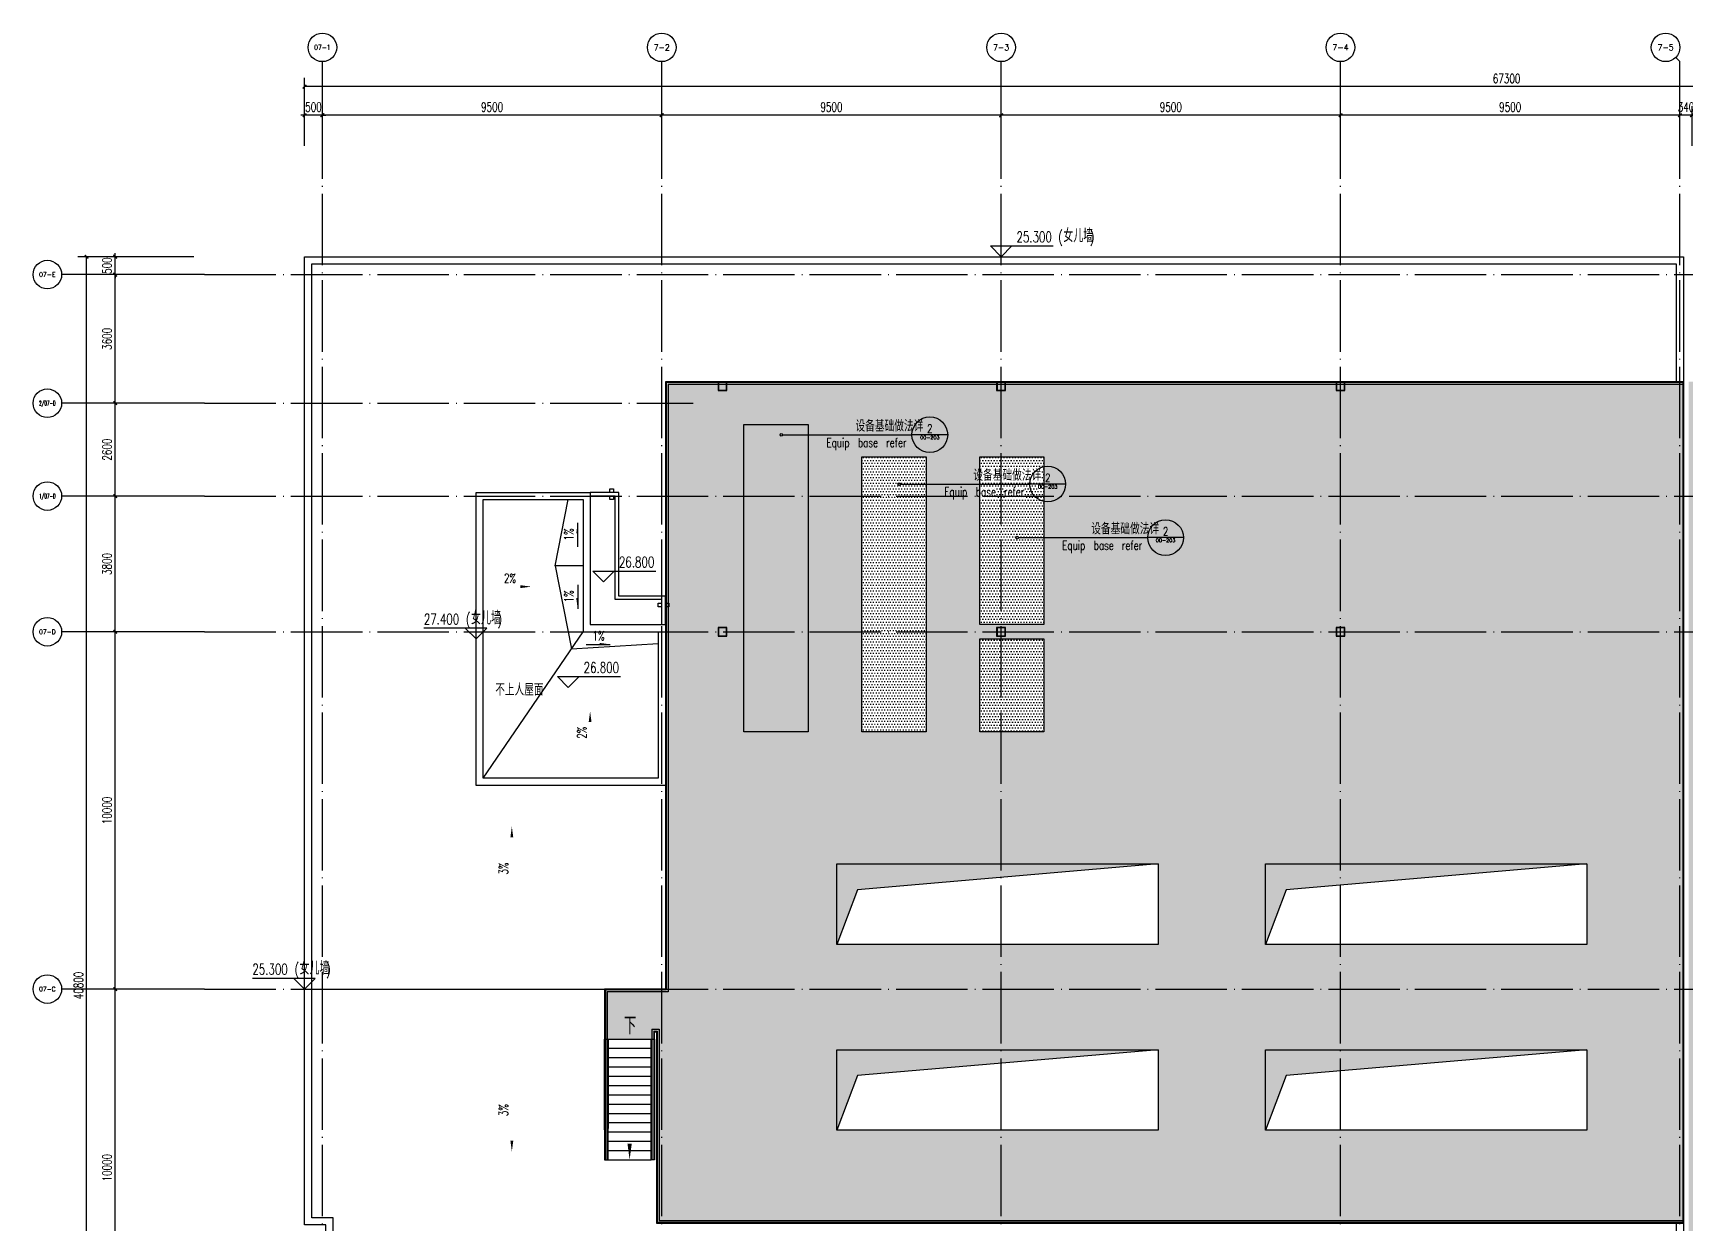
# Model space of a CAD drawing. Extents: x -621157 to 1764546, y -106808 to 741893.
# Drawn here: x 362824 to 409094, y 514179 to 547514 of the extents above; entities that cross this region are included whole.
import ezdxf
from ezdxf.enums import TextEntityAlignment as Align

# ---------------------------------------------------------------- set-up
doc = ezdxf.new("R2010")
doc.units = 0
doc.header["$LTSCALE"] = 1000
doc.header["$MEASUREMENT"] = 0
doc.linetypes.add('XREF-A-101-平面图_t3$0$DASH', pattern=[0.35, 0.25, -0.1])
doc.linetypes.add('XREF-A-101-平面图_t3$0$DOTE', pattern=[2.42, 2, -0.2, 0.02, -0.2])
for name, color, linetype in [('0-底图', 7, 'Continuous'), ('AXIS_TEXT', 7, 'Continuous'), ('XREF-A-101-平面图_t3$0$A-ANNO-IDEN', 8, 'Continuous'), ('XREF-A-101-平面图_t3$0$A-DIM_ELEV', 8, 'Continuous'), ('XREF-A-101-平面图_t3$0$A-DOTE', 8, 'Continuous'), ('XREF-A-101-平面图_t3$0$A-GROUND', 8, 'Continuous'), ('XREF-A-101-平面图_t3$0$A-HANDRAIL', 8, 'Continuous'), ('XREF-A-101-平面图_t3$0$A-LEAD-AROW', 8, 'Continuous'), ('XREF-A-101-平面图_t3$0$A-PUB_HATCH', 8, 'Continuous'), ('XREF-A-101-平面图_t3$0$A-ROOF', 8, 'Continuous'), ('XREF-A-101-平面图_t3$0$A-roof-water', 8, 'Continuous'), ('XREF-A-101-平面图_t3$0$A-STAIR', 8, 'Continuous'), ('XREF-A-101-平面图_t3$0$AXIS', 8, 'Continuous'), ('XREF-A-101-平面图_t3$0$P-FOUNDATION', 8, 'XREF-A-101-平面图_t3$0$DASH'), ('XREF-A-101-平面图_t3$0$S-COLUMN', 8, 'Continuous'), ('XREF-A-101-平面图_t3$0$底图 - 副本$0$PUB_TEXT', 8, 'Continuous')]:
    doc.layers.add(name, color=color, linetype=linetype)
doc.styles.add('COMPLEX', font='COMPLEX')
doc.styles.add('XREF-A-101-平面图_t3$0$A-AXIS-LABEL', font='COMPLEX', dxfattribs={"bigfont": 'GBCBIG'})
doc.styles.add('XREF-A-101-平面图_t3$0$A-DIM_T3', font='SIMPLEX', dxfattribs={"width": 0.705882, "bigfont": 'GBCBIG'})
doc.styles.add('XREF-A-101-平面图_t3$0$A-STANDARD', font='SIMPLEX', dxfattribs={"bigfont": 'GBCBIG'})
doc.styles.add('XREF-A-101-平面图_t3$0$底图 - 副本$0$_TCH_DIM', font='SIMPLEX', dxfattribs={"bigfont": 'GBCBIG'})
doc.dimstyles.new('XREF-A-101-平面图_t3$0$A-DIM-100', dxfattribs={"dimscale": 100, "dimtxt": 2.55, "dimasz": 1, "dimexe": 2.5, "dimexo": 3, "dimgap": 1, "dimtad": 1, "dimdec": 0, "dimzin": 0, "dimdsep": 46, "dimtxsty": 'XREF-A-101-平面图_t3$0$A-DIM_T3', "dimblk": 'XREF-A-101-平面图_t3$0$_ArchTick', "dimcen": 0.09, "dimclrt": 7, "dimazin": 2, "dimtfac": 1, "dimtdec": 0, "dimtix": 1, "dimtmove": 2, "dimatfit": 3, "dimfxl": 0, "dimtolj": 1, "dimtzin": 0, "dimarcsym": 0})

# ---------------------------------------------------------------- blocks, each defined once
blk = doc.blocks.new('XREF-A-101-平面图_t3$0$G$CEB38B5CA')
at = {"layer": 'XREF-A-101-平面图_t3$0$A-PUB_HATCH'}
h = blk.add_hatch(dxfattribs=at)
h.set_pattern_fill('ANGLE', color=256, scale=100)
h.set_pattern_definition([(0, (-747423.56, 77633.4), (0, 349.25), [254, -95.25]), (90, (-747423.56, 77633.4), (-349.25, 2e-14), [254, -95.25])])
h.paths.add_polyline_path([(25414, -49210), (29414, -49210), (29414, -47010), (31189, -47010), (31189, -39860), (12534, -39860), (12534, -76810), (25414, -76810)])
h.paths.add_polyline_path([(-16361, -63410), (12384, -63410), (12384, -39860), (-16111, -39860), (-16111, -56860), (-17811, -56860), (-17811, -58260), (-16411, -58260), (-16411, -58060), (-16361, -58060), (-16361, -63410)], is_closed=False)
h.paths.add_polyline_path([(30374, -42232, 1), (30604, -41788, 1)], flags=16)
h.paths.add_polyline_path([(30291, -44650, 1), (30687, -44269, 1)], flags=16)
h.paths.add_polyline_path([(30184, -43320, 1), (30793, -42801, 1)], flags=16)
h.paths.add_polyline_path([(-5511, -41960), (-5511, -46660), (-7311, -46660), (-7311, -41960), (-5511, -41960)], is_closed=False, flags=16)
h.paths.add_polyline_path([(-5511, -47060), (-5511, -49660), (-7311, -49660), (-7311, -47060)], flags=16)
h.paths.add_polyline_path([(-8811, -41960), (-8811, -49660), (-10611, -49660), (-10611, -41960)], flags=16)
h.paths.add_polyline_path([(-12111, -41060), (-12111, -49660), (-13911, -49660), (-13911, -41060)], flags=16)
h.paths.add_polyline_path([(9689, -53360), (9689, -55610), (689, -55610), (689, -53360)], flags=16)
h.paths.add_polyline_path([(9689, -58560), (9689, -60810), (689, -60810), (689, -58560)], flags=16)
h.paths.add_polyline_path([(-2311, -58560), (-2311, -60810), (-11311, -60810), (-11311, -58560)], flags=16)
h.paths.add_polyline_path([(-2311, -53360), (-2311, -55610), (-11311, -55610), (-11311, -53360)], flags=16)
h = blk.add_hatch(color=256, dxfattribs=at)
h.dxf.hatch_style = 1
h.paths.add_polyline_path([(-10736, -54084), (-2311, -53360), (-11311, -53360), (-11311, -55610)])
h.paths.add_polyline_path([(1264, -54084), (9689, -53360), (689, -53360), (689, -55610)])
h.paths.add_polyline_path([(1264, -59284), (9689, -58560), (689, -58560), (689, -60810)])
h.paths.add_polyline_path([(-10736, -59284), (-2311, -58560), (-11311, -58560), (-11311, -60810)])
at = {"layer": 'XREF-A-101-平面图_t3$0$A-ANNO-IDEN'}
for p, q in [((-12827, -41346), (-11850, -41346)), ((-11850, -41346), (-9207, -41346)), ((-8207, -41346), (-9207, -41346)), ((-9527, -42725), (-8550, -42725)), ((-8550, -42725), (-5907, -42725)), ((-4907, -42725), (-5907, -42725)), ((-6227, -44225), (-5250, -44225)), ((-5250, -44225), (-2607, -44225)), ((-1607, -44225), (-2607, -44225))]:
    blk.add_line(p, q, dxfattribs=at)
for centre, radius in [((-8707, -41346), 500), ((-12864, -41346), 36.7), ((-5407, -42725), 500), ((-9564, -42725), 36.7), ((-2107, -44225), 500), ((-6264, -44225), 36.7)]:
    blk.add_circle(centre, radius, dxfattribs=at)
at = {"layer": 'XREF-A-101-平面图_t3$0$A-GROUND'}
for p, q in [((-17711, -61640), (-17711, -58260)), ((-17037, -60600), (-16511, -60600)), ((-16511, -61640), (-16511, -60372)), ((-17711, -60860), (-16511, -60860)), ((-17711, -61120), (-16511, -61120)), ((-17711, -61380), (-16511, -61380)), ((-17711, -61640), (-16511, -61640))]:
    blk.add_line(p, q, dxfattribs=at)
for points in [[(-17811, -58260), (-17811, -61640), (-17711, -61640), (-17711, -58260)], [(-16411, -60339), (-16411, -61640), (-16511, -61640), (-16511, -60372)]]:
    blk.add_lwpolyline(points, dxfattribs=at)
at = {"layer": 'XREF-A-101-平面图_t3$0$A-HANDRAIL'}
for p, q in [((-17786, -56885), (-17786, -61640)), ((-17736, -56935), (-17736, -61640)), ((-16486, -57985), (-16486, -61640)), ((-16436, -58035), (-16436, -61640))]:
    blk.add_line(p, q, dxfattribs=at)
for points in [[(12384, -39885), (-16086, -39885), (-16086, -56885)], [(12384, -39935), (-16036, -39935), (-16036, -56935)], [(-16086, -56885), (-17786, -56885)], [(-16036, -56935), (-17736, -56935)], [(-16486, -57985), (-16286, -57985)], [(-16436, -58035), (-16336, -58035)], [(-16336, -58035), (-16336, -63385), (12384, -63385)], [(-16286, -57985), (-16286, -63335), (12384, -63335)]]:
    blk.add_lwpolyline(points, dxfattribs=at)
at = {"layer": 'XREF-A-101-平面图_t3$0$A-LEAD-AROW'}
blk.add_lwpolyline([(-17111, -58260, 0, 0, 0), (-17111, -61640, 0, 120, 0), (-17111, -61190, 0, 0, 0)], format="xyseb", dxfattribs=at)
at = {"layer": 'XREF-A-101-平面图_t3$0$A-STAIR'}
for p, q in [((-17811, -56860), (-17811, -58260)), ((-16111, -56860), (-17811, -56860)), ((-17811, -58260), (-16411, -58260)), ((-17711, -61640), (-17711, -58260)), ((-17711, -58260), (-16511, -58260)), ((-16511, -61640), (-16511, -58260)), ((-16411, -58060), (-16361, -58060)), ((-16411, -58260), (-16411, -58060)), ((-17711, -58520), (-16511, -58520)), ((-17711, -58780), (-16511, -58780)), ((-17711, -59040), (-16511, -59040)), ((-17711, -59300), (-16511, -59300)), ((-17711, -59560), (-16511, -59560)), ((-17711, -59820), (-16511, -59820)), ((-17711, -60080), (-16511, -60080)), ((-17711, -60340), (-16511, -60340)), ((-17711, -60600), (-16511, -60600)), ((-17711, -60860), (-16511, -60860)), ((-17711, -61120), (-16511, -61120)), ((-17711, -61380), (-16511, -61380)), ((-17711, -61640), (-16511, -61640))]:
    blk.add_line(p, q, dxfattribs=at)
for points in [[(12384, -39860), (-16111, -39860), (-16111, -56860)], [(12384, -63410), (12384, -39860)], [(-2311, -53360), (-10736, -54084), (-11311, -55610)], [(9689, -53360), (1264, -54084), (689, -55610)], [(-17811, -60801), (-17811, -58260), (-17711, -58260), (-17711, -60768)], [(-16511, -60372), (-16511, -58260), (-16411, -58260), (-16411, -60339)], [(-16361, -58060), (-16361, -63410), (-16361, -63410), (12384, -63410)], [(-2311, -58560), (-10736, -59284), (-11311, -60810)], [(9689, -58560), (1264, -59284), (689, -60810)]]:
    blk.add_lwpolyline(points, dxfattribs=at)
for points in [[(-13911, -41060), (-12111, -41060), (-12111, -49660), (-13911, -49660)], [(-10611, -41960), (-8811, -41960), (-8811, -49660), (-10611, -49660)], [(-7311, -41960), (-5511, -41960), (-5511, -46660), (-7311, -46660)], [(-7311, -47060), (-5511, -47060), (-5511, -49660), (-7311, -49660)], [(-11311, -53360), (-2311, -53360), (-2311, -55610), (-11311, -55610)], [(689, -53360), (9689, -53360), (9689, -55610), (689, -55610)], [(-11311, -58560), (-2311, -58560), (-2311, -60810), (-11311, -60810)], [(689, -58560), (9689, -58560), (9689, -60810), (689, -60810)]]:
    blk.add_lwpolyline(points, close=True, dxfattribs=at)
at = {"layer": 'XREF-A-101-平面图_t3$0$A-ANNO-IDEN', "color": 7, "style": 'XREF-A-101-平面图_t3$0$A-STANDARD'}
for p in [(-10790, -41256), (-7490, -42635), (-4190, -44135)]:
    blk.add_text('设备基础做法详', height=320, dxfattribs=at).set_placement(p)
for p, p2 in [((-8784, -41288), (-8630, -41288)), ((-5484, -42667), (-5330, -42667)), ((-2184, -44167), (-2030, -44167))]:
    blk.add_text('2', height=232, dxfattribs=at).set_placement(p, p2, align=Align.FIT)
at = {"layer": 'XREF-A-101-平面图_t3$0$A-ANNO-IDEN', "color": 7, "style": 'XREF-A-101-平面图_t3$0$A-STANDARD', "width": 0.705882}
for s, p in [('Equip', (-11603, -41691)), ('base', (-10720, -41691)), ('refer', (-9931, -41691)), ('Equip', (-8303, -43070)), ('base', (-7420, -43070)), ('refer', (-6631, -43070)), ('Equip', (-5003, -44570)), ('base', (-4120, -44570)), ('refer', (-3331, -44570))]:
    blk.add_text(s, height=255, dxfattribs=at).set_placement(p)
at = {"layer": 'XREF-A-101-平面图_t3$0$A-ANNO-IDEN', "color": 7, "style": 'XREF-A-101-平面图_t3$0$A-STANDARD', "width": 0.958333}
for p, p2 in [((-8980, -41471), (-8434, -41471)), ((-5680, -42850), (-5134, -42850)), ((-2380, -44350), (-1834, -44350))]:
    blk.add_text('00-203', height=99.7, dxfattribs=at).set_placement(p, p2, align=Align.FIT)
at = {"layer": 'XREF-A-101-平面图_t3$0$A-LEAD-AROW', "color": 7, "style": 'XREF-A-101-平面图_t3$0$A-STANDARD'}
blk.add_text('下', height=480, dxfattribs=at).set_placement((-17271, -58125))
blk = doc.blocks.new('XREF-A-101-平面图_t3$0$rtgvb')
at = {"layer": 'XREF-A-101-平面图_t3$0$A-PUB_HATCH'}
h = blk.add_hatch(dxfattribs=at)
h.set_pattern_fill('DOTS', color=8, scale=50)
h.set_pattern_definition([(0, (-375815.9, 88114.36), (39.6875, 79.375), [0, -79.375])])
h.paths.add_polyline_path([(-16250, 522829), (-14450, 522829), (-14450, 514229), (-16250, 514229)])
h = blk.add_hatch(dxfattribs=at)
h.set_pattern_fill('DOTS', color=8, scale=50)
h.set_pattern_definition([(0, (-372515.9, 88114.36), (39.6875, 79.375), [0, -79.375])])
h.paths.add_polyline_path([(-12950, 521929), (-11150, 521929), (-11150, 514229), (-12950, 514229)])
h = blk.add_hatch(dxfattribs=at)
h.set_pattern_fill('DOTS', color=8, scale=50)
h.set_pattern_definition([(0, (-369215.9, 88114.36), (39.6875, 79.375), [0, -79.375])])
h.paths.add_polyline_path([(-9650, 521929), (-7850, 521929), (-7850, 517229), (-9650, 517229)])
h = blk.add_hatch(dxfattribs=at)
h.set_pattern_fill('DOTS', color=8, scale=50)
h.set_pattern_definition([(0, (-369215.9, 84514.36), (39.6875, 79.375), [0, -79.375])])
h.paths.add_polyline_path([(-9650, 516829), (-7850, 516829), (-7850, 514229), (-9650, 514229)])
at = {"layer": 'XREF-A-101-平面图_t3$0$P-FOUNDATION', "color": 213, "linetype": 'Continuous'}
for points in [[(-16250, 522829), (-14450, 522829), (-14450, 514229), (-16250, 514229)], [(-12950, 521929), (-11150, 521929), (-11150, 514229), (-12950, 514229)], [(-9650, 521929), (-7850, 521929), (-7850, 517229), (-9650, 517229)], [(-9650, 516829), (-7850, 516829), (-7850, 514229), (-9650, 514229)]]:
    blk.add_lwpolyline(points, close=True, dxfattribs=at)
blk = doc.blocks.new('XREF-A-101-平面图_t3$0$G$C89B177A7')
at = {"layer": 'XREF-A-101-平面图_t3$0$A-LEAD-AROW'}
for points in [[(-2454, 7353), (-2454, 7053), (-2494, 7053)], [(-2454, 4947), (-2454, 5247), (-2494, 5247)]]:
    blk.add_hatch(color=256, dxfattribs=at).paths.add_polyline_path(points, flags=17)
at = {"layer": 'XREF-A-101-平面图_t3$0$A-LEAD-AROW', "transparency": 33554559}
blk.add_hatch(color=256, dxfattribs=at).paths.add_polyline_path([(-1543, 3949), (-1843, 3949), (-1843, 3989)], flags=17)
at = {"layer": 'XREF-A-101-平面图_t3$0$A-DIM_ELEV'}
for p, q in [((-1729, 5698), (-2029, 5998)), ((-2029, 5998), (-269, 5998)), ((-1729, 5698), (-1429, 5998)), ((-5000, 4400), (-6760, 4400)), ((-5300, 4100), (-5600, 4400)), ((-5300, 4100), (-5000, 4400)), ((-2716, 2745), (-3016, 3045)), ((-3016, 3045), (-1256, 3045)), ((-2716, 2745), (-2416, 3045))]:
    blk.add_line(p, q, dxfattribs=at)
at = {"layer": 'XREF-A-101-平面图_t3$0$A-LEAD-AROW'}
for points in [[(-2454, 6682), (-2454, 7353)], [(-2454, 5618), (-2454, 4947)], [(-2214, 3949), (-1543, 3949)]]:
    blk.add_lwpolyline(points, dxfattribs=at)
for points in [[(-4921, 5564, 0, 0, 0), (-3755, 5564, 0, 80, 0), (-4055, 5564, 0, 0, 0)], [(-2106, 905, 0, 0, 0), (-2106, 2071, 0, 80, 0), (-2106, 1771, 0, 0, 0)]]:
    blk.add_lwpolyline(points, format="xyseb", dxfattribs=at)
at = {"layer": 'XREF-A-101-平面图_t3$0$A-ROOF'}
for points in [[(-5300, 0), (-5300, 8200), (-2100, 8200), (-2100, 4500), (0, 4500), (0, 0)], [(-5100, 200), (-5100, 8000), (-2300, 8000), (-2300, 4300), (-200, 4300), (-200, 200)]]:
    blk.add_lwpolyline(points, close=True, dxfattribs=at)
for points in [[(0, 4500), (0, 5300), (-1300, 5300), (-1300, 8200), (-2100, 8200)], [(-100, 4500), (-100, 5200), (-1400, 5200), (-1400, 8100), (-2100, 8100)], [(-1550, 8200), (-1550, 8300), (-1450, 8300), (-1450, 8200)], [(-1450, 8100), (-1450, 8000), (-1550, 8000), (-1550, 8100)], [(-100, 5000), (-200, 5000), (-200, 5100), (-100, 5100)], [(0, 5100), (100, 5100), (100, 5000), (0, 5000)]]:
    blk.add_lwpolyline(points, dxfattribs=at)
at = {"layer": 'XREF-A-101-平面图_t3$0$A-roof-water'}
for points in [[(-2300, 6150), (-3081, 6150), (-2718, 8000)], [(-2300, 6150), (-3081, 6150), (-2625, 3825)], [(-5100, 200), (-2300, 4300)], [(-2625, 3825), (-200, 3974)]]:
    blk.add_lwpolyline(points, dxfattribs=at)
at = {"layer": 'XREF-A-101-平面图_t3$0$A-DIM_ELEV', "color": 7, "style": 'XREF-A-101-平面图_t3$0$A-STANDARD', "width": 0.705882}
for s, height, p in [('26.800', 297.5, (-1299, 6103)), ('27.400', 297.5, (-6760, 4505)), ('(', 298, (-5580, 4505)), (')', 298, (-4693, 4505)), ('26.800', 297.5, (-2286, 3150))]:
    blk.add_text(s, height=height, dxfattribs=at).set_placement(p)
at = {"layer": 'XREF-A-101-平面图_t3$0$A-DIM_ELEV', "color": 7, "style": 'XREF-A-101-平面图_t3$0$A-STANDARD'}
blk.add_text('女儿墙', height=373.3, dxfattribs=at).set_placement((-5440, 4505))
at = {"layer": 'XREF-A-101-平面图_t3$0$A-LEAD-AROW', "color": 7, "style": 'XREF-A-101-平面图_t3$0$A-STANDARD', "width": 0.705882}
for s, p in [('1%', (-2575, 6854)), ('1%', (-2575, 5120)), ('2%', (-2211, 1308))]:
    blk.add_text(s, height=255, rotation=90, dxfattribs=at).set_placement(p)
for s, p in [('2%', (-4518, 5669)), ('1%', (-2042, 4060))]:
    blk.add_text(s, height=255, dxfattribs=at).set_placement(p)
at = {"layer": 'XREF-A-101-平面图_t3$0$底图 - 副本$0$PUB_TEXT', "style": 'XREF-A-101-平面图_t3$0$底图 - 副本$0$_TCH_DIM'}
blk.add_text('不上人屋面', height=337.6, dxfattribs=at).set_placement((-4761, 2514))
blk = doc.blocks.new('XREF-A-101-平面图_t3$0$_ArchTick')
at = {"color": 0, "linetype": 'ByBlock', "const_width": 0.4}
blk.add_lwpolyline([(-0.5, -0.5), (0.5, 0.5)], dxfattribs=at)
blk = doc.blocks.new('*D25467')
at = {"layer": 'Defpoints', "color": 0}
for p in [(-5800, 20000), (-3300, 20000), (-3300, 10000)]:
    blk.add_point(p, dxfattribs=at)
at = {"layer": 'XREF-A-101-平面图_t3$0$AXIS', "color": 0, "lineweight": -2}
for p, q in [((-3600, 20000), (-6050, 20000)), ((-5800, 10000), (-5800, 20000)), ((-3600, 10000), (-6050, 10000))]:
    blk.add_line(p, q, dxfattribs=at)
at = {"layer": 'XREF-A-101-平面图_t3$0$AXIS', "color": 0, "linetype": 'ByBlock', "lineweight": -2, "xscale": 100, "yscale": 100, "zscale": 100}
for p, rotation in [((-5800, 20000), 90), ((-5800, 10000), 270)]:
    blk.add_blockref('XREF-A-101-平面图_t3$0$_ArchTick', p, dxfattribs=dict(at, rotation=rotation))
at = {"layer": 'XREF-A-101-平面图_t3$0$AXIS', "color": 7, "insert": (-6028, 15000), "char_height": 255, "attachment_point": 5, "rotation": 90, "style": 'XREF-A-101-平面图_t3$0$A-DIM_T3'}
blk.add_mtext('\\A1;10000', dxfattribs=at)
blk = doc.blocks.new('*D25468')
at = {"layer": 'Defpoints', "color": 0}
for p in [(-5800, 30000), (-3300, 30000), (-3300, 20000)]:
    blk.add_point(p, dxfattribs=at)
at = {"layer": 'XREF-A-101-平面图_t3$0$AXIS', "color": 0, "lineweight": -2}
for p, q in [((-3600, 30000), (-6050, 30000)), ((-5800, 20000), (-5800, 30000)), ((-3600, 20000), (-6050, 20000))]:
    blk.add_line(p, q, dxfattribs=at)
at = {"layer": 'XREF-A-101-平面图_t3$0$AXIS', "color": 0, "linetype": 'ByBlock', "lineweight": -2, "xscale": 100, "yscale": 100, "zscale": 100}
for p, rotation in [((-5800, 30000), 90), ((-5800, 20000), 270)]:
    blk.add_blockref('XREF-A-101-平面图_t3$0$_ArchTick', p, dxfattribs=dict(at, rotation=rotation))
at = {"layer": 'XREF-A-101-平面图_t3$0$AXIS', "color": 7, "insert": (-6028, 25000), "char_height": 255, "attachment_point": 5, "rotation": 90, "style": 'XREF-A-101-平面图_t3$0$A-DIM_T3'}
blk.add_mtext('\\A1;10000', dxfattribs=at)
blk = doc.blocks.new('*D25469')
at = {"layer": 'Defpoints', "color": 0}
for p in [(-5800, 33800), (-3300, 33800), (-3300, 30000)]:
    blk.add_point(p, dxfattribs=at)
at = {"layer": 'XREF-A-101-平面图_t3$0$AXIS', "color": 0, "lineweight": -2}
for p, q in [((-3600, 33800), (-6050, 33800)), ((-5800, 30000), (-5800, 33800)), ((-3600, 30000), (-6050, 30000))]:
    blk.add_line(p, q, dxfattribs=at)
at = {"layer": 'XREF-A-101-平面图_t3$0$AXIS', "color": 0, "linetype": 'ByBlock', "lineweight": -2, "xscale": 100, "yscale": 100, "zscale": 100}
for p, rotation in [((-5800, 33800), 90), ((-5800, 30000), 270)]:
    blk.add_blockref('XREF-A-101-平面图_t3$0$_ArchTick', p, dxfattribs=dict(at, rotation=rotation))
at = {"layer": 'XREF-A-101-平面图_t3$0$AXIS', "color": 7, "insert": (-6028, 31900), "char_height": 255, "attachment_point": 5, "rotation": 90, "style": 'XREF-A-101-平面图_t3$0$A-DIM_T3'}
blk.add_mtext('\\A1;3800', dxfattribs=at)
blk = doc.blocks.new('*D25470')
at = {"layer": 'Defpoints', "color": 0}
for p in [(-5800, 36400), (-3300, 36400), (-3300, 33800)]:
    blk.add_point(p, dxfattribs=at)
at = {"layer": 'XREF-A-101-平面图_t3$0$AXIS', "color": 0, "lineweight": -2}
for p, q in [((-3600, 36400), (-6050, 36400)), ((-5800, 33800), (-5800, 36400)), ((-3600, 33800), (-6050, 33800))]:
    blk.add_line(p, q, dxfattribs=at)
at = {"layer": 'XREF-A-101-平面图_t3$0$AXIS', "color": 0, "linetype": 'ByBlock', "lineweight": -2, "xscale": 100, "yscale": 100, "zscale": 100}
for p, rotation in [((-5800, 36400), 90), ((-5800, 33800), 270)]:
    blk.add_blockref('XREF-A-101-平面图_t3$0$_ArchTick', p, dxfattribs=dict(at, rotation=rotation))
at = {"layer": 'XREF-A-101-平面图_t3$0$AXIS', "color": 7, "insert": (-6028, 35100), "char_height": 255, "attachment_point": 5, "rotation": 90, "style": 'XREF-A-101-平面图_t3$0$A-DIM_T3'}
blk.add_mtext('\\A1;2600', dxfattribs=at)
blk = doc.blocks.new('*D25471')
at = {"layer": 'Defpoints', "color": 0}
for p in [(-5800, 40000), (-3300, 40000), (-3300, 36400)]:
    blk.add_point(p, dxfattribs=at)
at = {"layer": 'XREF-A-101-平面图_t3$0$AXIS', "color": 0, "lineweight": -2}
for p, q in [((-3600, 40000), (-6050, 40000)), ((-5800, 36400), (-5800, 40000)), ((-3600, 36400), (-6050, 36400))]:
    blk.add_line(p, q, dxfattribs=at)
at = {"layer": 'XREF-A-101-平面图_t3$0$AXIS', "color": 0, "linetype": 'ByBlock', "lineweight": -2, "xscale": 100, "yscale": 100, "zscale": 100}
for p, rotation in [((-5800, 40000), 90), ((-5800, 36400), 270)]:
    blk.add_blockref('XREF-A-101-平面图_t3$0$_ArchTick', p, dxfattribs=dict(at, rotation=rotation))
at = {"layer": 'XREF-A-101-平面图_t3$0$AXIS', "color": 7, "insert": (-6028, 38200), "char_height": 255, "attachment_point": 5, "rotation": 90, "style": 'XREF-A-101-平面图_t3$0$A-DIM_T3'}
blk.add_mtext('\\A1;3600', dxfattribs=at)
blk = doc.blocks.new('*D25472')
at = {"layer": 'Defpoints', "color": 0}
for p in [(-5800, 40500), (-3300, 40500), (-3300, 40000)]:
    blk.add_point(p, dxfattribs=at)
at = {"layer": 'XREF-A-101-平面图_t3$0$AXIS', "color": 0, "lineweight": -2}
for p, q in [((-3600, 40500), (-6050, 40500)), ((-5800, 40500), (-5800, 40600)), ((-5800, 40000), (-5800, 40500)), ((-3600, 40000), (-6050, 40000)), ((-5800, 40000), (-5800, 39900))]:
    blk.add_line(p, q, dxfattribs=at)
at = {"layer": 'XREF-A-101-平面图_t3$0$AXIS', "color": 0, "linetype": 'ByBlock', "lineweight": -2, "xscale": 100, "yscale": 100, "zscale": 100}
for p, rotation in [((-5800, 40500), 270), ((-5800, 40000), 90)]:
    blk.add_blockref('XREF-A-101-平面图_t3$0$_ArchTick', p, dxfattribs=dict(at, rotation=rotation))
at = {"layer": 'XREF-A-101-平面图_t3$0$AXIS', "color": 7, "insert": (-6028, 40250), "char_height": 255, "attachment_point": 5, "rotation": 90, "style": 'XREF-A-101-平面图_t3$0$A-DIM_T3'}
blk.add_mtext('\\A1;500', dxfattribs=at)
blk = doc.blocks.new('_AXISO')
blk.add_circle((0, 0), 0.5)
at = {"layer": 'AXIS_TEXT', "style": 'COMPLEX'}
blk.add_attdef('A', text='', height=0.56, dxfattribs=at).set_placement((-0.25, -0.28), (0.25, -0.28), align=Align.FIT)
blk = doc.blocks.new('*D25474')
at = {"layer": 'Defpoints', "color": 0}
for p in [(-6600, 40500), (-3300, 40500), (-3300, -300)]:
    blk.add_point(p, dxfattribs=at)
at = {"layer": 'XREF-A-101-平面图_t3$0$AXIS', "color": 0, "lineweight": -2}
for p, q in [((-3600, 40500), (-6850, 40500)), ((-6600, -300), (-6600, 40500)), ((-3600, -300), (-6850, -300))]:
    blk.add_line(p, q, dxfattribs=at)
at = {"layer": 'XREF-A-101-平面图_t3$0$AXIS', "color": 0, "linetype": 'ByBlock', "lineweight": -2, "xscale": 100, "yscale": 100, "zscale": 100}
for p, rotation in [((-6600, 40500), 90), ((-6600, -300), 270)]:
    blk.add_blockref('XREF-A-101-平面图_t3$0$_ArchTick', p, dxfattribs=dict(at, rotation=rotation))
at = {"layer": 'XREF-A-101-平面图_t3$0$AXIS', "color": 7, "insert": (-6828, 20100), "char_height": 255, "attachment_point": 5, "rotation": 90, "style": 'XREF-A-101-平面图_t3$0$A-DIM_T3'}
blk.add_mtext('\\A1;40800', dxfattribs=at)
blk = doc.blocks.new('*D25498')
at = {"layer": 'Defpoints', "color": 0}
for p in [(38000, 44460), (38000, 43300), (38340, 43300)]:
    blk.add_point(p, dxfattribs=at)
at = {"layer": 'XREF-A-101-平面图_t3$0$AXIS', "color": 0, "lineweight": -2}
for p, q in [((38000, 44460), (37900, 44460)), ((38000, 43600), (38000, 44710)), ((38340, 44460), (38000, 44460)), ((38340, 43600), (38340, 44710)), ((38340, 44460), (38440, 44460))]:
    blk.add_line(p, q, dxfattribs=at)
at = {"layer": 'XREF-A-101-平面图_t3$0$AXIS', "color": 0, "linetype": 'ByBlock', "lineweight": -2, "xscale": 100, "yscale": 100, "zscale": 100}
blk.add_blockref('XREF-A-101-平面图_t3$0$_ArchTick', (38000, 44460), dxfattribs=at)
at = {"layer": 'XREF-A-101-平面图_t3$0$AXIS', "color": 0, "linetype": 'ByBlock', "lineweight": -2, "xscale": 100, "yscale": 100, "zscale": 100, "rotation": 180}
blk.add_blockref('XREF-A-101-平面图_t3$0$_ArchTick', (38340, 44460), dxfattribs=at)
at = {"layer": 'XREF-A-101-平面图_t3$0$AXIS', "color": 7, "insert": (38170, 44687), "char_height": 255, "attachment_point": 5, "style": 'XREF-A-101-平面图_t3$0$A-DIM_T3'}
blk.add_mtext('\\A1;340', dxfattribs=at)
blk = doc.blocks.new('*D25499')
at = {"layer": 'Defpoints', "color": 0}
for p in [(28500, 44460), (28500, 43300), (38000, 43300)]:
    blk.add_point(p, dxfattribs=at)
at = {"layer": 'XREF-A-101-平面图_t3$0$AXIS', "color": 0, "lineweight": -2}
for p, q in [((28500, 43600), (28500, 44710)), ((38000, 44460), (28500, 44460)), ((38000, 43600), (38000, 44710))]:
    blk.add_line(p, q, dxfattribs=at)
at = {"layer": 'XREF-A-101-平面图_t3$0$AXIS', "color": 0, "linetype": 'ByBlock', "lineweight": -2, "xscale": 100, "yscale": 100, "zscale": 100, "rotation": 180}
blk.add_blockref('XREF-A-101-平面图_t3$0$_ArchTick', (28500, 44460), dxfattribs=at)
at = {"layer": 'XREF-A-101-平面图_t3$0$AXIS', "color": 0, "linetype": 'ByBlock', "lineweight": -2, "xscale": 100, "yscale": 100, "zscale": 100}
blk.add_blockref('XREF-A-101-平面图_t3$0$_ArchTick', (38000, 44460), dxfattribs=at)
at = {"layer": 'XREF-A-101-平面图_t3$0$AXIS', "color": 7, "insert": (33250, 44687), "char_height": 255, "attachment_point": 5, "style": 'XREF-A-101-平面图_t3$0$A-DIM_T3'}
blk.add_mtext('\\A1;9500', dxfattribs=at)
blk = doc.blocks.new('*D25500')
at = {"layer": 'Defpoints', "color": 0}
for p in [(19000, 44460), (19000, 43300), (28500, 43300)]:
    blk.add_point(p, dxfattribs=at)
at = {"layer": 'XREF-A-101-平面图_t3$0$AXIS', "color": 0, "lineweight": -2}
for p, q in [((19000, 43600), (19000, 44710)), ((28500, 44460), (19000, 44460)), ((28500, 43600), (28500, 44710))]:
    blk.add_line(p, q, dxfattribs=at)
at = {"layer": 'XREF-A-101-平面图_t3$0$AXIS', "color": 0, "linetype": 'ByBlock', "lineweight": -2, "xscale": 100, "yscale": 100, "zscale": 100, "rotation": 180}
blk.add_blockref('XREF-A-101-平面图_t3$0$_ArchTick', (19000, 44460), dxfattribs=at)
at = {"layer": 'XREF-A-101-平面图_t3$0$AXIS', "color": 0, "linetype": 'ByBlock', "lineweight": -2, "xscale": 100, "yscale": 100, "zscale": 100}
blk.add_blockref('XREF-A-101-平面图_t3$0$_ArchTick', (28500, 44460), dxfattribs=at)
at = {"layer": 'XREF-A-101-平面图_t3$0$AXIS', "color": 7, "insert": (23750, 44687), "char_height": 255, "attachment_point": 5, "style": 'XREF-A-101-平面图_t3$0$A-DIM_T3'}
blk.add_mtext('\\A1;9500', dxfattribs=at)
blk = doc.blocks.new('*D25501')
at = {"layer": 'Defpoints', "color": 0}
for p in [(9500, 44460), (9500, 43300), (19000, 43300)]:
    blk.add_point(p, dxfattribs=at)
at = {"layer": 'XREF-A-101-平面图_t3$0$AXIS', "color": 0, "lineweight": -2}
for p, q in [((9500, 43600), (9500, 44710)), ((19000, 44460), (9500, 44460)), ((19000, 43600), (19000, 44710))]:
    blk.add_line(p, q, dxfattribs=at)
at = {"layer": 'XREF-A-101-平面图_t3$0$AXIS', "color": 0, "linetype": 'ByBlock', "lineweight": -2, "xscale": 100, "yscale": 100, "zscale": 100, "rotation": 180}
blk.add_blockref('XREF-A-101-平面图_t3$0$_ArchTick', (9500, 44460), dxfattribs=at)
at = {"layer": 'XREF-A-101-平面图_t3$0$AXIS', "color": 0, "linetype": 'ByBlock', "lineweight": -2, "xscale": 100, "yscale": 100, "zscale": 100}
blk.add_blockref('XREF-A-101-平面图_t3$0$_ArchTick', (19000, 44460), dxfattribs=at)
at = {"layer": 'XREF-A-101-平面图_t3$0$AXIS', "color": 7, "insert": (14250, 44687), "char_height": 255, "attachment_point": 5, "style": 'XREF-A-101-平面图_t3$0$A-DIM_T3'}
blk.add_mtext('\\A1;9500', dxfattribs=at)
blk = doc.blocks.new('*D25502')
at = {"layer": 'Defpoints', "color": 0}
for p in [(0, 44460), (0, 43300), (9500, 43300)]:
    blk.add_point(p, dxfattribs=at)
at = {"layer": 'XREF-A-101-平面图_t3$0$AXIS', "color": 0, "lineweight": -2}
for p, q in [((0, 43600), (0, 44710)), ((9500, 44460), (0, 44460)), ((9500, 43600), (9500, 44710))]:
    blk.add_line(p, q, dxfattribs=at)
at = {"layer": 'XREF-A-101-平面图_t3$0$AXIS', "color": 0, "linetype": 'ByBlock', "lineweight": -2, "xscale": 100, "yscale": 100, "zscale": 100, "rotation": 180}
blk.add_blockref('XREF-A-101-平面图_t3$0$_ArchTick', (0, 44460), dxfattribs=at)
at = {"layer": 'XREF-A-101-平面图_t3$0$AXIS', "color": 0, "linetype": 'ByBlock', "lineweight": -2, "xscale": 100, "yscale": 100, "zscale": 100}
blk.add_blockref('XREF-A-101-平面图_t3$0$_ArchTick', (9500, 44460), dxfattribs=at)
at = {"layer": 'XREF-A-101-平面图_t3$0$AXIS', "color": 7, "insert": (4750, 44687), "char_height": 255, "attachment_point": 5, "style": 'XREF-A-101-平面图_t3$0$A-DIM_T3'}
blk.add_mtext('\\A1;9500', dxfattribs=at)
blk = doc.blocks.new('*D25503')
at = {"layer": 'Defpoints', "color": 0}
for p in [(-500, 44460), (-500, 43300), (0, 43300)]:
    blk.add_point(p, dxfattribs=at)
at = {"layer": 'XREF-A-101-平面图_t3$0$AXIS', "color": 0, "lineweight": -2}
for p, q in [((-500, 44460), (-600, 44460)), ((-500, 43600), (-500, 44710)), ((0, 44460), (-500, 44460)), ((0, 43600), (0, 44710)), ((0, 44460), (100, 44460))]:
    blk.add_line(p, q, dxfattribs=at)
at = {"layer": 'XREF-A-101-平面图_t3$0$AXIS', "color": 0, "linetype": 'ByBlock', "lineweight": -2, "xscale": 100, "yscale": 100, "zscale": 100}
blk.add_blockref('XREF-A-101-平面图_t3$0$_ArchTick', (-500, 44460), dxfattribs=at)
at = {"layer": 'XREF-A-101-平面图_t3$0$AXIS', "color": 0, "linetype": 'ByBlock', "lineweight": -2, "xscale": 100, "yscale": 100, "zscale": 100, "rotation": 180}
blk.add_blockref('XREF-A-101-平面图_t3$0$_ArchTick', (0, 44460), dxfattribs=at)
at = {"layer": 'XREF-A-101-平面图_t3$0$AXIS', "color": 7, "insert": (-250, 44687), "char_height": 255, "attachment_point": 5, "style": 'XREF-A-101-平面图_t3$0$A-DIM_T3'}
blk.add_mtext('\\A1;500', dxfattribs=at)
blk = doc.blocks.new('*D25505')
at = {"layer": 'Defpoints', "color": 0}
for p in [(-500, 45260), (-500, 43300), (66800, 43300)]:
    blk.add_point(p, dxfattribs=at)
at = {"layer": 'XREF-A-101-平面图_t3$0$AXIS', "color": 0, "lineweight": -2}
for p, q in [((-500, 43600), (-500, 45510)), ((66800, 43600), (66800, 45510)), ((66800, 45260), (-500, 45260))]:
    blk.add_line(p, q, dxfattribs=at)
at = {"layer": 'XREF-A-101-平面图_t3$0$AXIS', "color": 0, "linetype": 'ByBlock', "lineweight": -2, "xscale": 100, "yscale": 100, "zscale": 100, "rotation": 180}
blk.add_blockref('XREF-A-101-平面图_t3$0$_ArchTick', (-500, 45260), dxfattribs=at)
at = {"layer": 'XREF-A-101-平面图_t3$0$AXIS', "color": 0, "linetype": 'ByBlock', "lineweight": -2, "xscale": 100, "yscale": 100, "zscale": 100}
blk.add_blockref('XREF-A-101-平面图_t3$0$_ArchTick', (66800, 45260), dxfattribs=at)
at = {"layer": 'XREF-A-101-平面图_t3$0$AXIS', "color": 7, "insert": (33150, 45487), "char_height": 255, "attachment_point": 5, "style": 'XREF-A-101-平面图_t3$0$A-DIM_T3'}
blk.add_mtext('\\A1;67300', dxfattribs=at)
blk = doc.blocks.new('XREF-A-101-平面图_t3$0$G$C2E061D86')
at = {"layer": 'XREF-A-101-平面图_t3$0$S-COLUMN', "ltscale": 100}
for points in [[(1575, 6750), (1825, 6750), (1825, 7000), (1575, 7000)], [(1587, 6762), (1813, 6762), (1813, 6988), (1587, 6988)], [(9375, 6750), (9625, 6750), (9625, 7000), (9375, 7000)], [(9387, 6762), (9613, 6762), (9613, 6988), (9387, 6988)], [(18875, 6750), (19125, 6750), (19125, 7000), (18875, 7000)], [(18887, 6762), (19113, 6762), (19113, 6988), (18887, 6988)], [(1575, -125), (1825, -125), (1825, 125), (1575, 125)], [(1587, -113), (1813, -113), (1813, 113), (1587, 113)], [(9375, -125), (9625, -125), (9625, 125), (9375, 125)], [(9387, -113), (9613, -113), (9613, 113), (9387, 113)], [(18875, -125), (19125, -125), (19125, 125), (18875, 125)], [(18887, -113), (19113, -113), (19113, 113), (18887, 113)]]:
    blk.add_lwpolyline(points, close=True, dxfattribs=at)
blk = doc.blocks.new('XREF-A-101-平面图_t3$0$轴网(3)')
at = {"layer": 'XREF-A-101-平面图_t3$0$A-DOTE', "linetype": 'XREF-A-101-平面图_t3$0$DOTE'}
for p, q in [((0, -3300), (0, 43300)), ((9500, -3300), (9500, 43300)), ((19000, -3300), (19000, 43300)), ((28500, -3300), (28500, 43300)), ((38000, -3300), (38000, 43300)), ((-3300, 40000), (69800, 40000)), ((-3300, 36400), (10380.6, 36400)), ((-3300, 33800), (69800, 33800)), ((-3300, 30000), (69800, 30000)), ((-3300, 20000), (69800, 20000))]:
    blk.add_line(p, q, dxfattribs=at)
at = {"layer": 'XREF-A-101-平面图_t3$0$AXIS'}
for p, q in [((0, 43300), (0, 45959.5)), ((9500, 43300), (9500, 45959.5)), ((19000, 43300), (19000, 45959.5)), ((28500, 43300), (28500, 45959.5)), ((38000, 45959.5), (37882.8, 46076.7)), ((38000, 43300), (38000, 45959.5)), ((-3300, 40000), (-7300, 40000)), ((-3300, 36400), (-7300, 36400)), ((-3300, 33800), (-7300, 33800)), ((-3300, 30000), (-7300, 30000)), ((-3300, 20000), (-7300, 20000))]:
    blk.add_line(p, q, dxfattribs=at)
ref = blk.add_blockref('_AXISO', (0, 46359.5), dxfattribs=dict(at, xscale=800, yscale=800, zscale=800))
ref.add_attrib('A', '07-1', dxfattribs={"color": 7, "height": 136.14, "style": 'XREF-A-101-平面图_t3$0$A-AXIS-LABEL', "width": 0.946667}).set_placement((-230.1, 46291.4), (230.1, 46291.4), align=Align.FIT)
ref = blk.add_blockref('_AXISO', (9500, 46359.5), dxfattribs=dict(at, xscale=800, yscale=800, zscale=800))
ref.add_attrib('A', '7-2', dxfattribs={"color": 7, "height": 168.54, "style": 'XREF-A-101-平面图_t3$0$A-AXIS-LABEL', "width": 0.933333}).set_placement((9275.3, 46275.2), (9724.7, 46275.2), align=Align.FIT)
ref = blk.add_blockref('_AXISO', (19000, 46359.5), dxfattribs=dict(at, xscale=800, yscale=800, zscale=800))
ref.add_attrib('A', '7-3', dxfattribs={"color": 7, "height": 168.54, "style": 'XREF-A-101-平面图_t3$0$A-AXIS-LABEL', "width": 0.933333}).set_placement((18775.3, 46275.2), (19224.7, 46275.2), align=Align.FIT)
ref = blk.add_blockref('_AXISO', (28500, 46359.5), dxfattribs=dict(at, xscale=800, yscale=800, zscale=800))
ref.add_attrib('A', '7-4', dxfattribs={"color": 7, "height": 163.41, "style": 'XREF-A-101-平面图_t3$0$A-AXIS-LABEL', "width": 0.935484}).set_placement((28274.3, 46277.8), (28725.7, 46277.8), align=Align.FIT)
ref = blk.add_blockref('_AXISO', (37600, 46359.5), dxfattribs=dict(at, xscale=800, yscale=800, zscale=800))
ref.add_attrib('A', '7-5', dxfattribs={"color": 7, "height": 168.54, "style": 'XREF-A-101-平面图_t3$0$A-AXIS-LABEL', "width": 0.933333}).set_placement((37375.3, 46275.2), (37824.7, 46275.2), align=Align.FIT)
ref = blk.add_blockref('_AXISO', (-7700, 40000), dxfattribs=dict(at, xscale=800, yscale=800, zscale=800))
ref.add_attrib('A', '07-E', dxfattribs={"color": 7, "height": 124.79, "style": 'XREF-A-101-平面图_t3$0$A-AXIS-LABEL', "width": 0.95122}).set_placement((-7931.7, 39937.6), (-7468.3, 39937.6), align=Align.FIT)
ref = blk.add_blockref('_AXISO', (-7700, 36400), dxfattribs=dict(at, xscale=800, yscale=800, zscale=800))
ref.add_attrib('A', '2/07-D', dxfattribs={"color": 7, "height": 123.68, "style": 'XREF-A-101-平面图_t3$0$A-AXIS-LABEL', "width": 0.63}).set_placement((-7931.9, 36338.2), (-7468.1, 36338.2), align=Align.FIT)
ref = blk.add_blockref('_AXISO', (-7700, 33800), dxfattribs=dict(at, xscale=800, yscale=800, zscale=800))
ref.add_attrib('A', '1/07-D', dxfattribs={"color": 7, "height": 128.68, "style": 'XREF-A-101-平面图_t3$0$A-AXIS-LABEL', "width": 0.628906}).set_placement((-7931.2, 33735.7), (-7468.8, 33735.7), align=Align.FIT)
ref = blk.add_blockref('_AXISO', (-7700, 30000), dxfattribs=dict(at, xscale=800, yscale=800, zscale=800))
ref.add_attrib('A', '07-D', dxfattribs={"color": 7, "height": 123.31, "style": 'XREF-A-101-平面图_t3$0$A-AXIS-LABEL', "width": 0.951807}).set_placement((-7931.9, 29938.3), (-7468.1, 29938.3), align=Align.FIT)
ref = blk.add_blockref('_AXISO', (-7700, 20000), dxfattribs=dict(at, xscale=800, yscale=800, zscale=800))
ref.add_attrib('A', '07-C', dxfattribs={"color": 7, "height": 126.3, "style": 'XREF-A-101-平面图_t3$0$A-AXIS-LABEL', "width": 0.950617}).set_placement((-7931.5, 19936.9), (-7468.5, 19936.9), align=Align.FIT)
for p1, p2, distance, picture, middle in [((66800, 43300), (-500, 43300), -1959.5, '*D25505', (33150, 45487)), ((0, 43300), (-500, 43300), -1159.5, '*D25503', (-250, 44687)), ((9500, 43300), (0, 43300), -1159.5, '*D25502', (4750, 44687)), ((19000, 43300), (9500, 43300), -1159.5, '*D25501', (14250, 44687)), ((28500, 43300), (19000, 43300), -1159.5, '*D25500', (23750, 44687)), ((38000, 43300), (28500, 43300), -1159.5, '*D25499', (33250, 44687)), ((38340, 43300), (38000, 43300), -1159.5, '*D25498', (38170, 44687)), ((-3300, -300), (-3300, 40500), 3300, '*D25474', (-6827.5, 20100)), ((-3300, 40000), (-3300, 40500), 2500, '*D25472', (-6027.5, 40250)), ((-3300, 36400), (-3300, 40000), 2500, '*D25471', (-6027.5, 38200)), ((-3300, 33800), (-3300, 36400), 2500, '*D25470', (-6027.5, 35100)), ((-3300, 30000), (-3300, 33800), 2500, '*D25469', (-6027.5, 31900)), ((-3300, 20000), (-3300, 30000), 2500, '*D25468', (-6027.5, 25000)), ((-3300, 10000), (-3300, 20000), 2500, '*D25467', (-6027.5, 15000))]:
    dim = blk.add_aligned_dim(p1=p1, p2=p2, distance=distance, dimstyle='XREF-A-101-平面图_t3$0$A-DIM-100', dxfattribs=at)
    dim.commit()
    dim.dimension.update_dxf_attribs({"geometry": picture, "text_midpoint": middle})
blk = doc.blocks.new('XREF-A-101-平面图_t3')
at = {"layer": 'XREF-A-101-平面图_t3$0$A-DIM_ELEV'}
for p, q in [((219000, 541254), (218700, 541554)), ((218700, 541554), (220460, 541554)), ((219000, 541254), (219300, 541554)), ((199800, 521054), (198040, 521054)), ((199500, 520754), (199200, 521054)), ((199500, 520754), (199800, 521054))]:
    blk.add_line(p, q, dxfattribs=at)
at = {"layer": 'XREF-A-101-平面图_t3$0$A-GROUND', "linetype": 'XREF-A-101-平面图_t3$0$DASH'}
blk.add_lwpolyline([(238100, 539954), (238100, 537754)], dxfattribs=at)
at = {"layer": 'XREF-A-101-平面图_t3$0$A-LEAD-AROW'}
for points in [[(205303, 522970, 0, 0, 0), (205303, 525302, 0, 80, 0), (205303, 525002, 0, 0, 0)], [(205303, 518539, 0, 0, 0), (205303, 516207, 0, 80, 0), (205303, 516507, 0, 0, 0)]]:
    blk.add_lwpolyline(points, format="xyseb", dxfattribs=at)
at = {"layer": 'XREF-A-101-平面图_t3$0$A-ROOF'}
for points in [[(199500, 541254), (238100, 541254), (238100, 500754)], [(199700, 510854), (199700, 511754), (200100, 511754), (200100, 514154), (199500, 514154), (199500, 541254)], [(199700, 541054), (237900, 541054), (237900, 537754)], [(199900, 510854), (199900, 511554), (200300, 511554), (200300, 514354), (199700, 514354), (199700, 541054)], [(199700, 520754), (207900, 520754)], [(237900, 514204), (237900, 500654), (209600, 500654)]]:
    blk.add_lwpolyline(points, dxfattribs=at)
for name, p in [('XREF-A-101-平面图_t3$0$G$CEB38B5CA', (225711, 577615)), ('XREF-A-101-平面图_t3$0$G$C2E061D86', (209500, 530754)), ('XREF-A-101-平面图_t3$0$rtgvb', (228050, 13725)), ('XREF-A-101-平面图_t3$0$G$C89B177A7', (209600, 526454))]:
    blk.add_blockref(name, p)
at = {"layer": 'XREF-A-101-平面图_t3$0$A-DOTE'}
blk.add_blockref('XREF-A-101-平面图_t3$0$轴网(3)', (200000, 500754), dxfattribs=at)
at = {"layer": 'XREF-A-101-平面图_t3$0$A-DIM_ELEV', "color": 7, "style": 'XREF-A-101-平面图_t3$0$A-STANDARD', "width": 0.705882}
for s, height, p in [('25.300', 297.5, (219430, 541659)), ('(', 298, (220600, 541659)), (')', 298, (221487, 541659)), ('(', 298, (199220, 521159)), (')', 298, (200107, 521159)), ('25.300', 297.5, (198040, 521159))]:
    blk.add_text(s, height=height, dxfattribs=at).set_placement(p)
at = {"layer": 'XREF-A-101-平面图_t3$0$A-DIM_ELEV', "color": 7, "style": 'XREF-A-101-平面图_t3$0$A-STANDARD'}
for p in [(220740, 541659), (199360, 521159)]:
    blk.add_text('女儿墙', height=373.3, dxfattribs=at).set_placement(p)
at = {"layer": 'XREF-A-101-平面图_t3$0$A-LEAD-AROW', "color": 7, "style": 'XREF-A-101-平面图_t3$0$A-STANDARD', "width": 0.705882}
for p in [(205198, 523956), (205198, 517193)]:
    blk.add_text('3%', height=255, rotation=90, dxfattribs=at).set_placement(p)

msp = doc.modelspace()

# ---------------------------------------------------------------- block references
at = {"layer": '0-底图'}
msp.add_blockref('XREF-A-101-平面图_t3', (170924, 0), dxfattribs=at)

doc.saveas('drawing.dxf')
